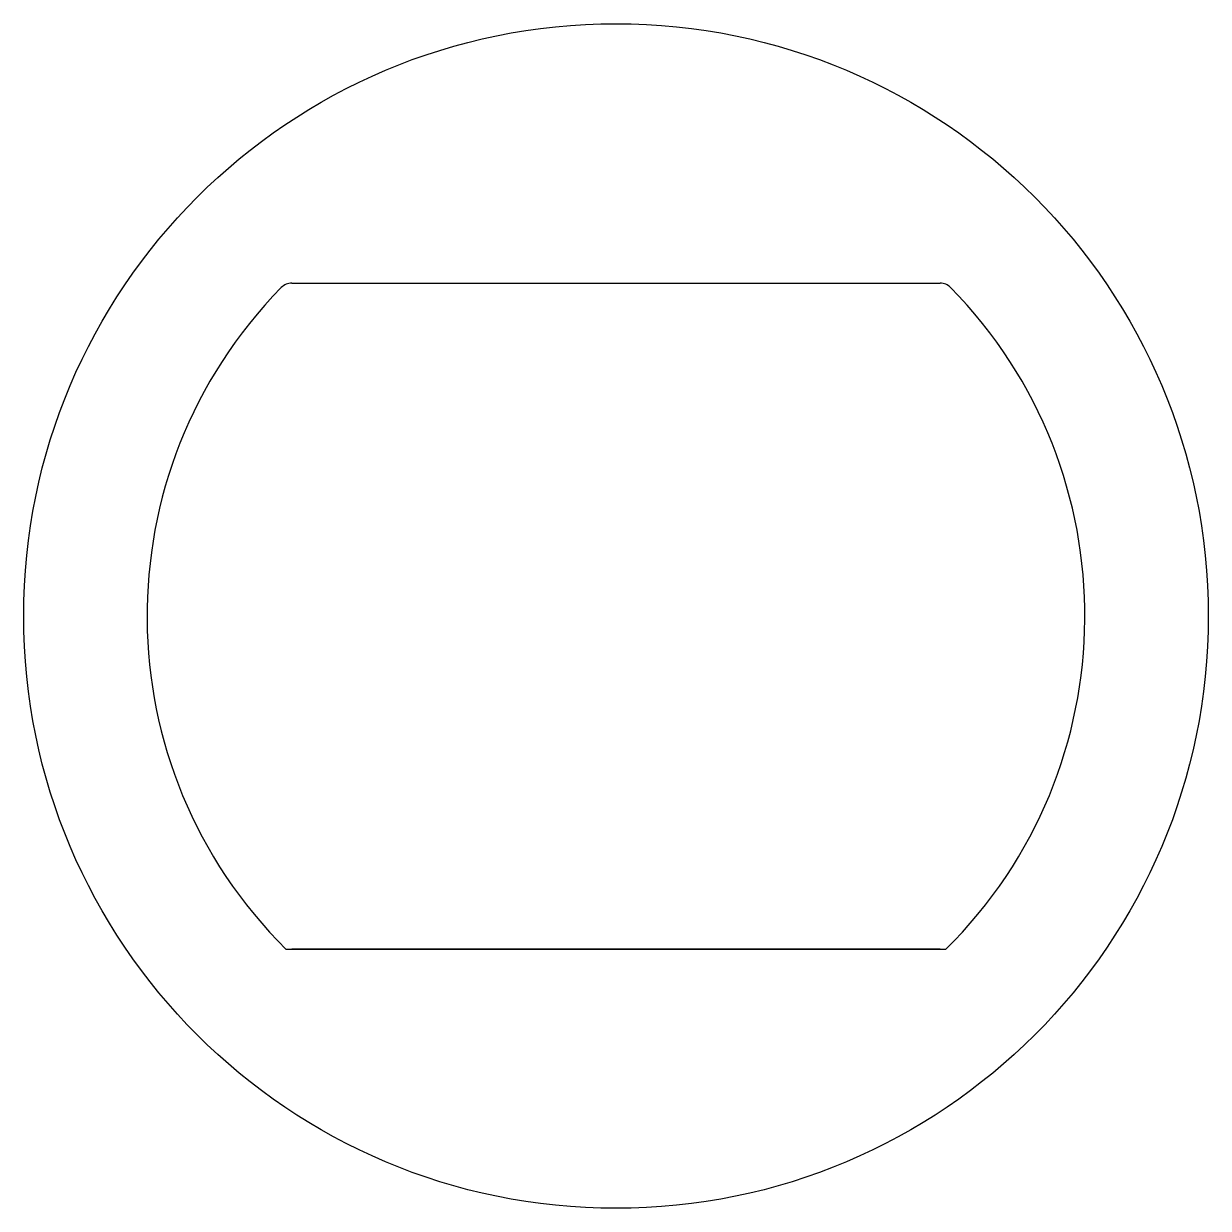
# Model space of a CAD drawing. Extents: x 2596.7 to 2620.7, y 1107.4 to 1131.4.
import ezdxf

# ---------------------------------------------------------------- set-up
doc = ezdxf.new("R2010")
doc.units = 0
doc.layers.get('0').update_dxf_attribs({"linetype": 'CONTINUOUS'})

msp = doc.modelspace()

# ---------------------------------------------------------------- linework, layer by layer
at = {"linetype": 'CONTINUOUS'}
for p, q in [((2602.131, 1126.095), (2615.263, 1126.095)), ((2615.376, 1112.595), (2602.018, 1112.595))]:
    msp.add_line(p, q, dxfattribs=at)
at = {"color": 1, "linetype": 'CONTINUOUS'}
msp.add_line((2602.131, 1112.607), (2615.263, 1112.607), dxfattribs=at)
at = {"linetype": 'CONTINUOUS'}
msp.add_circle((2608.697, 1119.351), 12, dxfattribs=at)
for centre, radius, start, end in [((2602.131, 1125.795), 0.3, 90, 135.537), ((2615.263, 1125.795), 0.3, 44.463, 90), ((2608.697, 1119.351), 9.5, 135.537, 225.3282), ((2608.697, 1119.351), 9.5, 314.6718, 44.463)]:
    msp.add_arc(centre, radius, start, end, dxfattribs=at)

doc.saveas('drawing.dxf')
